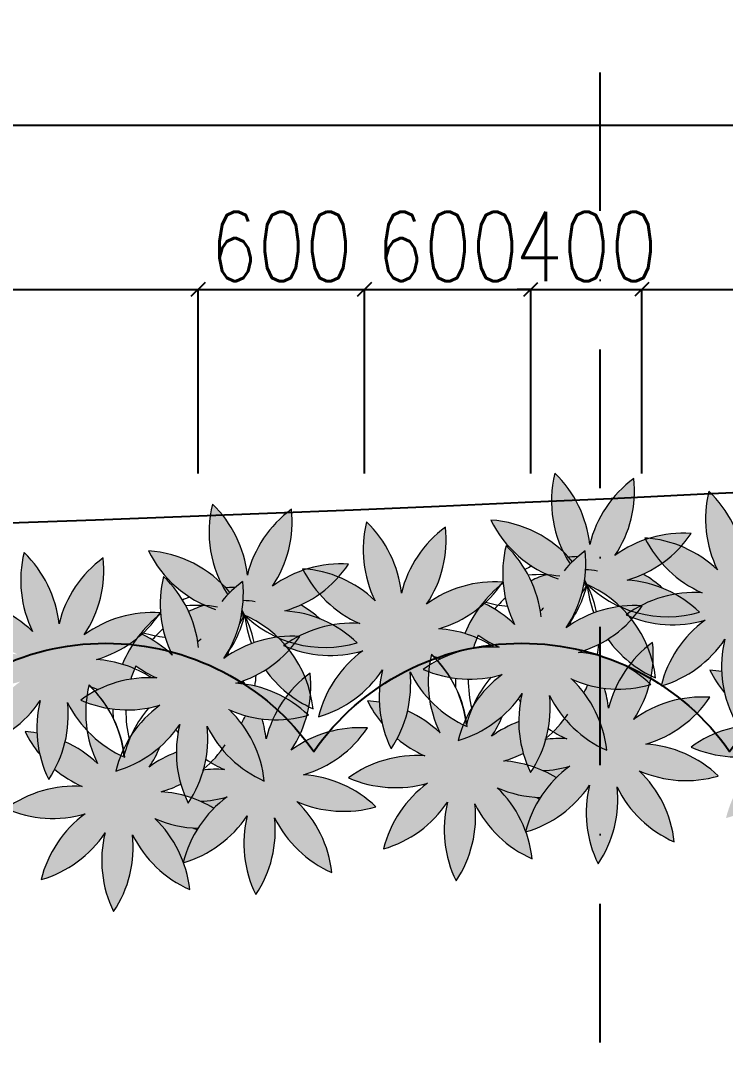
# Model space of a CAD drawing. Extents: x -32840 to 422982, y 280745 to 888746.
# Drawn here: x 216449 to 218992, y 461977 to 465675 of the extents above; entities that cross this region are included whole.
import ezdxf

# ---------------------------------------------------------------- set-up
doc = ezdxf.new("R2010")
doc.units = 0
doc.header["$LTSCALE"] = 1000
doc.header["$PDMODE"] = 3
for name, pattern in [('CONTINOUS', [0]), ('DASHDOT', [1, 0.5, -0.25, 0, -0.25]), ('HIDDEN', [0.375, 0.25, -0.125])]:
    doc.linetypes.add(name, pattern=pattern)
doc.layers.get('Defpoints').update_dxf_attribs({"linetype": 'HIDDEN'})
doc.layers.add('A-Dim grid', color=3, linetype='Continuous', transparency=0.5)
for name, color, linetype in [('a-drive(base)', 22, 'Continuous'), ('A-GRID', 31, 'DASHDOT'), ('A-GRID NO', 40, 'CONTINOUS'), ('A-Rev', 31, 'Continuous'), ('A-WALL', 7, 'CONTINOUS')]:
    doc.layers.add(name, color=color, linetype=linetype)
doc.layers.add('X-SW$0$Xref-Color$0$12.shrubs & ground covers', color=254, linetype='Continuous', lineweight=0)
doc.styles.add('ROMANS', font='romans.shx', dxfattribs={"width": 0.8})
doc.dimstyles.new('A-Dim Grid', dxfattribs={"dimscale": 100, "dimtxt": 2.5, "dimasz": 0.5, "dimexe": 0, "dimexo": 0, "dimgap": 0.3, "dimtad": 1, "dimdec": 0, "dimlfac": -0.01, "dimzin": 3, "dimdsep": 46, "dimtxsty": 'ROMANS', "dimblk": 'OBLIQUE', "dimcen": 5, "dimclrd": 256, "dimclre": 8, "dimclrt": 4, "dimadec": 0, "dimazin": 0, "dimtfac": 1, "dimtdec": 0, "dimtix": 1, "dimtmove": 1, "dimatfit": 3, "dimfxl": 1, "dimfrac": 2, "dimtolj": 1, "dimtzin": 3, "dimlwd": -1, "dimarcsym": 0})

# ---------------------------------------------------------------- blocks, each defined once
blk = doc.blocks.new('A$C4a14b2df')
at = {"true_color": 0x4d9226}
h = blk.add_hatch(color=87, dxfattribs=at)
h.dxf.hatch_style = 1
h.paths.add_polyline_path([(6184.2, 10972.1, 0.054447), (6138.7, 10893.6, -0.097304), (5981.6, 10929.4, -0.000367), (5981.5, 10929.9, -0.177195), (6108.6, 10672.5, -0.176327), (5902.4, 10870.4, -0.162535), (5846.1, 10611.8, 0.01495), (5822.3, 10619.3, -0.158509), (5803.3, 10877, -0.176327), (5572.7, 10708.2, -0.035596), (5591, 10764.7, 0.009428), (5605.2, 10758.1, 0.006475), (5603.9, 10768.9, -0.041812), (5627.1, 10834.6, -0.092047), (5731.7, 10945.7, -0.113986), (5544, 10935.2, 0.046078), (5498.1, 10996.9, -0.138987), (5721, 11044.3, -0.052666), (5644.9, 11088, 0.006963), (5640.4, 11077.7, 0.027999), (5596.5, 11093.8, -0.05988), (5648.9, 11187.2, 0.014038), (5666.7, 11202.5, -0.080164), (5776.2, 11126.8, -0.176327), (5745.4, 11410.9, -0.093915), (5835.7, 11284.2, -0.036305), (5889.8, 11305.8, -0.004243), (5896.9, 11305.4, -0.176327), (5690.7, 11503.2, -0.176327), (5952.1, 11387.9, 0.029646), (5976.6, 11344.8, -0.042962), (6030.6, 11391.9, -0.176327), (5962.4, 11114.4, -0.12616), (6155, 11191.5, 0.002189), (6158.4, 11190, -0.036034), (6198.7, 11145.4, -0.138344), (6006.2, 11025.4, -0.112612)])
h.paths.add_polyline_path([(6138.2, 11375.5, -0.176327), (6412.7, 11455.2, -0.176327), (6182, 11286.4, -0.176327), (6443.5, 11171.1, -0.137211), (6218.5, 11168.8, 0.018694), (6236.8, 11194.1, 0.048129), (6156.6, 11191.7, 0.08601), (6037.8, 11270.8, 0.011626), (6028.8, 11288, 0.062453), (6030.6, 11391.9, 0.019904), (6004.5, 11371.2, 0.019159), (5970.2, 11369.4, 0.015456), (5952.1, 11387.9, -0.176327), (5921.3, 11672, -0.176327), (6047.4, 11415.5, -0.176327), (6206.4, 11653, -0.176327)])
h.paths.add_polyline_path([(5640.4, 11077.7, 0.025006), (5626.8, 11039.9, 0.074143), (5509.3, 11002.6, -0.016866), (5483.1, 11012.8, 0.005672), (5476.3, 11019.5, 0.024262), (5468.6, 10979.7, 0.015952), (5446.6, 10964.6, 0.012501), (5465.9, 10956.7, 0.06155), (5469.4, 10854.3, -0.074407), (5399, 10955.9, -0.176327), (5330.8, 10678.4, -0.176327), (5300, 10962.5, -0.176327), (5069.3, 10793.8, -0.176327), (5228.3, 11031.2, -0.176327), (4943.2, 11050.2, -0.176327), (5217.6, 11129.9, -0.176327), (5011.4, 11327.7, -0.176327), (5272.9, 11212.4, -0.176327), (5242, 11496.5, -0.176327), (5368.2, 11240.1, -0.176327), (5527.2, 11477.5, -0.176327), (5459, 11200, -0.176327), (5733.4, 11279.7, -0.007844), (5726, 11268.9, 0.062812), (5648.9, 11187.2, -0.09961), (5502.8, 11110.9, -0.085331)])
h.paths.add_polyline_path([(5834.2, 10592.8, 0.013408), (5846.1, 10611.8, -0.053419), (5926.7, 10573.8, 0.055149), (5869.2, 10502.2, -0.096485), (5713.4, 10537.5, -0.176327), (5839.5, 10281.1, -0.176327), (5633.3, 10478.9, -0.176327), (5565.1, 10201.4, -0.176327), (5534.3, 10485.5, -0.176327), (5303.6, 10316.7, -0.176327), (5462.6, 10554.2, -0.176327), (5177.5, 10573.2, -0.176327), (5451.9, 10652.9, -0.070394), (5352.5, 10714.7, 0.064099), (5390.2, 10814.5, -0.085123), (5507.1, 10735.3, -0.075089), (5469.4, 10854.3, 0.091085), (5591, 10764.7, 0.035596), (5572.7, 10708.2, 0.110208), (5732.2, 10795.8, -0.04954), (5693.3, 10723, -0.067048), (5791.3, 10776.2, 0.069654), (5807.6, 10661.5, -0.045431), (5737.1, 10633.9, -0.051885), (5822.3, 10619.3, 0.017333)])
h.paths.add_polyline_path([(6511.1, 10579.7, -0.176327), (6225.9, 10598.7, -0.176327), (6352.1, 10342.3, -0.176327), (6145.8, 10540.1, -0.176327), (6077.6, 10262.6, -0.176327), (6046.8, 10546.7, -0.17577), (5817, 10378.2, 0.11525), (5713.4, 10537.5, 0.096485), (5869.2, 10502.2, -0.055149), (5926.7, 10573.8, 0.053419), (5846.1, 10611.8, 0.065713), (5889.2, 10712.3, -0.045122), (5964.5, 10714.1, -0.032901), (5915.8, 10739.5, 0.037514), (5956.6, 10786.9, 0.115333), (6108.6, 10672.5, 0.136029), (6026.1, 10879.9, 0.019091), (6040.8, 10908.2, 0.036512), (6100.6, 10896.5, -0.044186), (6115, 10824.2, -0.043966), (6138.7, 10893.6, 0.074868), (6262.2, 10908.5, -0.082245), (6205.8, 10784.1, -0.176327), (6480.2, 10863.8, -0.176327), (6249.6, 10695.1, -0.176327)])
h.paths.add_polyline_path([(6263.6, 10913.8, -0.003301), (6262.2, 10908.5, -0.074868), (6138.7, 10893.6, -0.054447), (6184.2, 10972.1, -0.05915)])
h.paths.add_polyline_path([(6275.3, 10986.3, -0.027585), (6269.5, 10940.6, -0.052313), (6195.6, 10986.9, -0.051105), (6255.6, 11047.4, -0.038481)])
h.paths.add_polyline_path([(6255.6, 11047.4, 0.051105), (6195.6, 10986.9, -0.072007), (6112.9, 11073.4, 0.067302), (6198.7, 11145.4, -0.068141)])
h.paths.add_polyline_path([(6269.5, 10940.6, -0.016413), (6263.6, 10913.8, 0.05915), (6184.2, 10972.1, -0.011176), (6195.6, 10986.9, 0.052313)])
h.paths.add_polyline_path([(6275.3, 10986.3, 0.038481), (6255.6, 11047.4, -0.013967), (6274, 11061.7, -0.045213)])
h.paths.add_polyline_path([(5543.7, 10935.3, -0.048404), (5465.9, 10956.7, -0.013856), (5468.6, 10979.7, -0.019715), (5497, 10996.3, -0.046075)], flags=17)
h.paths.add_polyline_path([(5465.9, 10956.7, -0.012501), (5446.6, 10964.6, -0.015952), (5468.6, 10979.7, 0.013856)], flags=17)
h.paths.add_polyline_path([(5298.6, 10768.9, -0.058514), (5245.7, 10850.7, -0.025668), (5288.3, 10845.7, 0.046469)], flags=17)
h.paths.add_polyline_path([(5984.6, 11352.9, 0.013105), (5970.2, 11369.4, -0.019159), (6004.5, 11371.2, 0.0162)], flags=17)
h.paths.add_polyline_path([(5984.6, 11352.9, 0.006836), (5976.6, 11344.8, -0.01663), (5962.2, 11368.6, -0.004466), (5970.2, 11369.4, -0.013105)], flags=17)
h.paths.add_polyline_path([(6198.7, 11145.4, 0.036034), (6158.4, 11190, 0.038192), (6218.5, 11168.8, -0.018371)])
h.paths.add_polyline_path([(6218.5, 11168.8, -0.038192), (6158.4, 11190, 0.001468), (6156.6, 11191.7, -0.048129), (6236.8, 11194.1, -0.018694)], flags=17)
h.paths.add_polyline_path([(6310.4, 11257.1, 0.079114), (6182.3, 11286.4, 0.000091), (6182.2, 11286.5, 0.037365), (6240.6, 11308.3, -0.048342)], flags=17)
h = blk.add_hatch(color=87, dxfattribs=at)
h.dxf.hatch_style = 1
h.paths.add_polyline_path([(4949, 10861.2, 0.054447), (4903.5, 10782.8, -0.097304), (4746.5, 10818.5, -0.000367), (4746.3, 10819.1, -0.177195), (4873.4, 10561.7, -0.176327), (4667.2, 10759.5, -0.162535), (4611, 10500.9, 0.01495), (4587.1, 10508.4, -0.158509), (4568.2, 10766.1, -0.176327), (4337.5, 10597.3, -0.035596), (4355.8, 10653.9, 0.009428), (4370.1, 10647.3, 0.006475), (4368.8, 10658, -0.041812), (4392, 10723.8, -0.092047), (4496.6, 10834.8, -0.113986), (4308.8, 10824.4, 0.046078), (4263, 10886, -0.138987), (4485.8, 10933.5, -0.052666), (4409.7, 10977.1, 0.006963), (4405.2, 10966.9, 0.027999), (4361.3, 10982.9, -0.05988), (4413.7, 11076.4, 0.014038), (4431.6, 11091.6, -0.080164), (4541.1, 11015.9, -0.176327), (4510.2, 11300.1, -0.093915), (4600.5, 11173.3, -0.036305), (4654.7, 11194.9, -0.004243), (4661.7, 11194.5, -0.176327), (4455.5, 11392.4, -0.176327), (4717, 11277, 0.029646), (4741.4, 11234, -0.042962), (4795.4, 11281.1, -0.176327), (4727.2, 11003.6, -0.12616), (4919.9, 11080.7, 0.002189), (4923.2, 11079.2, -0.036034), (4963.5, 11034.5, -0.138344), (4771, 10914.5, -0.112612)])
h.paths.add_polyline_path([(4903.1, 11264.6, -0.176327), (5177.5, 11344.3, -0.176327), (4946.9, 11175.6, -0.176327), (5208.3, 11060.2, -0.137211), (4983.3, 11058, 0.018694), (5001.6, 11083.3, 0.048129), (4921.4, 11080.9, 0.08601), (4802.6, 11159.9, 0.011626), (4793.7, 11177.1, 0.062453), (4795.4, 11281.1, 0.019904), (4769.4, 11260.4, 0.019159), (4735, 11258.6, 0.015456), (4717, 11277, -0.176327), (4686.1, 11561.1, -0.176327), (4812.3, 11304.7, -0.176327), (4971.3, 11542.1, -0.176327)])
h.paths.add_polyline_path([(4405.2, 10966.9, 0.025006), (4391.6, 10929.1, 0.074143), (4274.2, 10891.7, -0.016866), (4247.9, 10902, 0.005672), (4241.2, 10908.6, 0.024262), (4233.4, 10868.8, 0.015952), (4211.4, 10853.8, 0.012501), (4230.7, 10845.8, 0.06155), (4234.2, 10743.4, -0.074407), (4163.8, 10845.1, -0.176327), (4095.6, 10567.6, -0.176327), (4064.8, 10851.7, -0.176327), (3834.2, 10682.9, -0.176327), (3993.2, 10920.4, -0.176327), (3708, 10939.4, -0.176327), (3982.5, 11019, -0.176327), (3776.2, 11216.9, -0.176327), (4037.7, 11101.5, -0.176327), (4006.9, 11385.6, -0.176327), (4133, 11129.2, -0.176327), (4292, 11366.7, -0.176327), (4223.8, 11089.1, -0.176327), (4498.3, 11168.8, -0.007844), (4490.8, 11158, 0.062812), (4413.7, 11076.4, -0.09961), (4267.6, 11000.1, -0.085331)])
h.paths.add_polyline_path([(4599, 10482, 0.013408), (4611, 10500.9, -0.053419), (4691.5, 10463, 0.055149), (4634, 10391.3, -0.096485), (4478.2, 10426.7, -0.176327), (4604.4, 10170.2, -0.176327), (4398.1, 10368.1, -0.176327), (4329.9, 10090.5, -0.176327), (4299.1, 10374.6, -0.176327), (4068.5, 10205.9, -0.176327), (4227.5, 10443.3, -0.176327), (3942.3, 10462.3, -0.176327), (4216.8, 10542, -0.070394), (4117.3, 10603.8, 0.064099), (4155, 10703.6, -0.085123), (4272, 10624.5, -0.075089), (4234.2, 10743.4, 0.091085), (4355.8, 10653.9, 0.035596), (4337.5, 10597.3, 0.110208), (4497, 10684.9, -0.04954), (4458.1, 10612.1, -0.067048), (4556.1, 10665.4, 0.069654), (4572.4, 10550.7, -0.045431), (4501.9, 10523, -0.051885), (4587.1, 10508.4, 0.017333)])
h.paths.add_polyline_path([(5275.9, 10468.9, -0.176327), (4990.8, 10487.8, -0.176327), (5116.9, 10231.4, -0.176327), (4910.7, 10429.2, -0.176327), (4842.5, 10151.7, -0.176327), (4811.6, 10435.8, -0.17577), (4581.9, 10267.3, 0.11525), (4478.2, 10426.7, 0.096485), (4634, 10391.3, -0.055149), (4691.5, 10463, 0.053419), (4611, 10500.9, 0.065713), (4654.1, 10601.4, -0.045122), (4729.3, 10603.2, -0.032901), (4680.6, 10628.6, 0.037514), (4721.5, 10676.1, 0.115333), (4873.4, 10561.7, 0.136029), (4791, 10769.1, 0.019091), (4805.7, 10797.4, 0.036512), (4865.5, 10785.6, -0.044186), (4879.8, 10713.3, -0.043966), (4903.5, 10782.8, 0.074868), (5027, 10797.6, -0.082245), (4970.6, 10673.3, -0.176327), (5245.1, 10753, -0.176327), (5014.4, 10584.2, -0.176327)])
h.paths.add_polyline_path([(5028.4, 10802.9, -0.003301), (5027, 10797.6, -0.074868), (4903.5, 10782.8, -0.054447), (4949, 10861.2, -0.05915)])
h.paths.add_polyline_path([(5040.2, 10875.4, -0.027585), (5034.3, 10829.7, -0.052313), (4960.4, 10876, -0.051105), (5020.4, 10936.5, -0.038481)])
h.paths.add_polyline_path([(5020.4, 10936.5, 0.051105), (4960.4, 10876, -0.072007), (4877.7, 10962.6, 0.067302), (4963.5, 11034.5, -0.068141)])
h.paths.add_polyline_path([(5034.3, 10829.7, -0.016413), (5028.4, 10802.9, 0.05915), (4949, 10861.2, -0.011176), (4960.4, 10876, 0.052313)])
h.paths.add_polyline_path([(5040.2, 10875.4, 0.038481), (5020.4, 10936.5, -0.013967), (5038.8, 10950.8, -0.045213)])
h.paths.add_polyline_path([(4308.5, 10824.4, -0.048404), (4230.7, 10845.8, -0.013856), (4233.4, 10868.8, -0.019715), (4261.8, 10885.4, -0.046075)], flags=17)
h.paths.add_polyline_path([(4230.7, 10845.8, -0.012501), (4211.4, 10853.8, -0.015952), (4233.4, 10868.8, 0.013856)], flags=17)
h.paths.add_polyline_path([(4063.4, 10658, -0.058514), (4010.5, 10739.8, -0.025668), (4053.1, 10734.8, 0.046469)], flags=17)
h.paths.add_polyline_path([(4749.4, 11242.1, 0.013105), (4735, 11258.6, -0.019159), (4769.4, 11260.4, 0.0162)], flags=17)
h.paths.add_polyline_path([(4749.4, 11242.1, 0.006836), (4741.4, 11234, -0.01663), (4727.1, 11257.8, -0.004466), (4735, 11258.6, -0.013105)], flags=17)
h.paths.add_polyline_path([(4963.5, 11034.5, 0.036034), (4923.2, 11079.2, 0.038192), (4983.3, 11058, -0.018371)])
h.paths.add_polyline_path([(4983.3, 11058, -0.038192), (4923.2, 11079.2, 0.001468), (4921.4, 11080.9, -0.048129), (5001.6, 11083.3, -0.018694)], flags=17)
h.paths.add_polyline_path([(5075.2, 11146.2, 0.079114), (4947.2, 11175.5, 0.000091), (4947, 11175.6, 0.037365), (5005.4, 11197.4, -0.048342)], flags=17)
h = blk.add_hatch(color=87, dxfattribs=at)
h.dxf.hatch_style = 1
h.paths.add_polyline_path([(3713.9, 10750.4, 0.054447), (3668.4, 10671.9, -0.097304), (3511.3, 10707.6, -0.000367), (3511.1, 10708.2, -0.177195), (3638.3, 10450.8, -0.176327), (3432, 10648.7, -0.162535), (3375.8, 10390.1, 0.01495), (3352, 10397.5, -0.158509), (3333, 10655.2, -0.176327), (3102.4, 10486.5, -0.035596), (3120.6, 10543, 0.009428), (3134.9, 10536.4, 0.006475), (3133.6, 10547.1, -0.041812), (3156.8, 10612.9, -0.092047), (3261.4, 10723.9, -0.113986), (3073.6, 10713.5, 0.046078), (3027.8, 10775.2, -0.138987), (3250.7, 10822.6, -0.052666), (3174.5, 10866.3, 0.006963), (3170.1, 10856, 0.027999), (3126.2, 10872.1, -0.05988), (3178.6, 10965.5, 0.014038), (3196.4, 10980.8, -0.080164), (3305.9, 10905.1, -0.176327), (3275.1, 11189.2, -0.093915), (3365.3, 11062.5, -0.036305), (3419.5, 11084.1, -0.004243), (3426.6, 11083.7, -0.176327), (3220.3, 11281.5, -0.176327), (3481.8, 11166.1, 0.029646), (3506.2, 11123.1, -0.042962), (3560.2, 11170.2, -0.176327), (3492, 10892.7, -0.12616), (3684.7, 10969.8, 0.002189), (3688, 10968.3, -0.036034), (3728.3, 10923.7, -0.138344), (3535.8, 10803.6, -0.112612)])
h.paths.add_polyline_path([(3667.9, 11153.8, -0.176327), (3942.4, 11233.5, -0.176327), (3711.7, 11064.7, -0.176327), (3973.2, 10949.3, -0.137211), (3748.1, 10947.1, 0.018694), (3766.5, 10972.4, 0.048129), (3686.3, 10970, 0.08601), (3567.5, 11049, 0.011626), (3558.5, 11066.3, 0.062453), (3560.2, 11170.2, 0.019904), (3534.2, 11149.5, 0.019159), (3499.9, 11147.7, 0.015456), (3481.8, 11166.1, -0.176327), (3451, 11450.3, -0.176327), (3577.1, 11193.8, -0.176327), (3736.1, 11431.3, -0.176327)])
h.paths.add_polyline_path([(3170.1, 10856, 0.025006), (3156.4, 10818.2, 0.074143), (3039, 10780.9, -0.016866), (3012.8, 10791.1, 0.005672), (3006, 10797.7, 0.024262), (2998.2, 10758, 0.015952), (2976.2, 10742.9, 0.012501), (2995.6, 10735, 0.06155), (2999.1, 10632.6, -0.074407), (2928.7, 10734.2, -0.176327), (2860.5, 10456.7, -0.176327), (2829.6, 10740.8, -0.176327), (2599, 10572.1, -0.176327), (2758, 10809.5, -0.176327), (2472.9, 10828.5, -0.176327), (2747.3, 10908.2, -0.176327), (2541.1, 11106, -0.176327), (2802.5, 10990.7, -0.176327), (2771.7, 11274.8, -0.176327), (2897.9, 11018.3, -0.176327), (3056.9, 11255.8, -0.176327), (2988.7, 10978.3, -0.176327), (3263.1, 11058, -0.007844), (3255.6, 11047.2, 0.062812), (3178.6, 10965.5, -0.09961), (3032.5, 10889.2, -0.085331)])
h.paths.add_polyline_path([(3363.8, 10371.1, 0.013408), (3375.8, 10390.1, -0.053419), (3456.3, 10352.1, 0.055149), (3398.8, 10280.4, -0.096485), (3243.1, 10315.8, -0.176327), (3369.2, 10059.4, -0.176327), (3163, 10257.2, -0.176327), (3094.8, 9979.7, -0.176327), (3063.9, 10263.8, -0.176327), (2833.3, 10095, -0.176327), (2992.3, 10332.5, -0.176327), (2707.2, 10351.5, -0.176327), (2981.6, 10431.2, -0.070394), (2882.2, 10493, 0.064099), (2919.8, 10592.8, -0.085123), (3036.8, 10513.6, -0.075089), (2999.1, 10632.6, 0.091085), (3120.6, 10543, 0.035596), (3102.4, 10486.5, 0.110208), (3261.9, 10574.1, -0.04954), (3222.9, 10501.2, -0.067048), (3320.9, 10554.5, 0.069654), (3337.3, 10439.8, -0.045431), (3266.7, 10412.2, -0.051885), (3352, 10397.5, 0.017333)])
h.paths.add_polyline_path([(4040.7, 10358, -0.176327), (3755.6, 10377, -0.176327), (3881.7, 10120.6, -0.176327), (3675.5, 10318.4, -0.176327), (3607.3, 10040.9, -0.176327), (3576.5, 10325, -0.17577), (3346.7, 10156.5, 0.11525), (3243.1, 10315.8, 0.096485), (3398.8, 10280.4, -0.055149), (3456.3, 10352.1, 0.053419), (3375.8, 10390.1, 0.065713), (3418.9, 10490.6, -0.045122), (3494.1, 10492.3, -0.032901), (3445.5, 10517.8, 0.037514), (3486.3, 10565.2, 0.115333), (3638.3, 10450.8, 0.136029), (3555.8, 10658.2, 0.019091), (3570.5, 10686.5, 0.036512), (3630.3, 10674.8, -0.044186), (3644.7, 10602.5, -0.043966), (3668.4, 10671.9, 0.074868), (3791.9, 10686.8, -0.082245), (3735.5, 10562.4, -0.176327), (4009.9, 10642.1, -0.176327), (3779.3, 10473.4, -0.176327)])
h.paths.add_polyline_path([(3793.3, 10692.1, -0.003301), (3791.9, 10686.8, -0.074868), (3668.4, 10671.9, -0.054447), (3713.9, 10750.4, -0.05915)])
h.paths.add_polyline_path([(3805, 10764.6, -0.027585), (3799.1, 10718.9, -0.052313), (3725.3, 10765.2, -0.051105), (3785.2, 10825.7, -0.038481)])
h.paths.add_polyline_path([(3785.2, 10825.7, 0.051105), (3725.3, 10765.2, -0.072007), (3642.6, 10851.7, 0.067302), (3728.3, 10923.7, -0.068141)])
h.paths.add_polyline_path([(3799.1, 10718.9, -0.016413), (3793.3, 10692.1, 0.05915), (3713.9, 10750.4, -0.011176), (3725.3, 10765.2, 0.052313)])
h.paths.add_polyline_path([(3805, 10764.6, 0.038481), (3785.2, 10825.7, -0.013967), (3803.7, 10840, -0.045213)])
h.paths.add_polyline_path([(3073.4, 10713.5, -0.048404), (2995.6, 10735, -0.013856), (2998.2, 10758, -0.019715), (3026.7, 10774.6, -0.046075)], flags=17)
h.paths.add_polyline_path([(2995.6, 10735, -0.012501), (2976.2, 10742.9, -0.015952), (2998.2, 10758, 0.013856)], flags=17)
h.paths.add_polyline_path([(2828.3, 10547.2, -0.058514), (2775.4, 10629, -0.025668), (2817.9, 10624, 0.046469)], flags=17)
h.paths.add_polyline_path([(3514.3, 11131.2, 0.013105), (3499.9, 11147.7, -0.019159), (3534.2, 11149.5, 0.0162)], flags=17)
h.paths.add_polyline_path([(3514.3, 11131.2, 0.006836), (3506.2, 11123.1, -0.01663), (3491.9, 11146.9, -0.004466), (3499.9, 11147.7, -0.013105)], flags=17)
h.paths.add_polyline_path([(3728.3, 10923.7, 0.036034), (3688, 10968.3, 0.038192), (3748.1, 10947.1, -0.018371)])
h.paths.add_polyline_path([(3748.1, 10947.1, -0.038192), (3688, 10968.3, 0.001468), (3686.3, 10970, -0.048129), (3766.5, 10972.4, -0.018694)], flags=17)
h.paths.add_polyline_path([(3840.1, 11035.4, 0.079114), (3712, 11064.7, 0.000091), (3711.9, 11064.7, 0.037365), (3770.3, 11086.6, -0.048342)], flags=17)
at = {"layer": 'X-SW$0$Xref-Color$0$12.shrubs & ground covers'}
for centre, radius, start, end in [((5091.8, 11461.4), 417.8, 166.1924, 212.9848), ((4396.9, 11259.6), 417.8, 6.1924, 46.1924), ((5218, 11205), 417.8, 126.1924, 166.1924), ((4555.9, 11497.1), 417.8, 326.1924, 6.1924), ((5647.7, 11396.8), 417.8, 166.1924, 206.1924), ((4952.8, 11195), 417.8, 6.1924, 46.1924), ((3856.7, 11350.5), 417.8, 166.1924, 212.9848), ((3161.8, 11148.8), 417.8, 6.1924, 46.1924), ((3982.8, 11094.1), 417.8, 126.1924, 166.1924), ((3320.8, 11386.2), 417.8, 326.1924, 6.1924), ((4427.8, 10975.5), 417.8, 39.6471, 86.1924), ((4830.4, 11576.8), 417.8, 206.1924, 251.4986), ((4412.6, 11285.9), 417.8, 166.1924, 206.1924), ((3717.7, 11084.1), 417.8, 6.1924, 46.1924), ((4538.7, 11029.5), 417.8, 126.1924, 166.1924), ((3876.7, 11321.6), 417.8, 326.1924, 6.1924), ((5149.8, 10927.4), 417.8, 86.1924, 126.1924), ((4830.4, 11576.8), 417.8, 286.1924, 326.1924), ((4983.7, 10910.9), 417.8, 46.1924, 86.1924), ((5386.3, 11512.1), 417.8, 206.1924, 246.1924), ((3192.6, 10864.6), 417.8, 39.6471, 86.1924), ((3595.2, 11465.9), 417.8, 206.1924, 251.4986), ((4916, 11200.3), 417.8, 166.1924, 206.1924), ((4221, 10998.6), 417.8, 6.1924, 46.1924), ((5042.1, 10943.9), 417.8, 126.1924, 140.4795), ((4380, 11236), 417.8, 326.1924, 6.1924), ((3177.4, 11175.1), 417.8, 166.1924, 206.1924), ((2482.5, 10973.3), 417.8, 6.1924, 46.1924), ((3303.6, 10918.6), 417.8, 126.1924, 166.1924), ((2641.5, 11210.7), 417.8, 326.1924, 6.1924), ((4776.1, 10811.7), 448.7, 90.8641, 96.278), ((3914.6, 10816.6), 417.8, 86.1924, 126.1924), ((3595.2, 11465.9), 417.8, 286.1924, 326.1924), ((3748.5, 10800), 417.8, 46.1924, 86.1924), ((4151.1, 11401.3), 417.8, 206.1924, 246.1924), ((4776.1, 10811.7), 448.7, 112.6188, 116.1148), ((4776.1, 10811.7), 402, 80.7608, 86.9948), ((3680.8, 11089.5), 417.8, 166.1924, 206.1924), ((2985.9, 10887.7), 417.8, 6.1924, 46.1924), ((3806.9, 10833.1), 417.8, 126.1924, 140.4795), ((3144.9, 11125.2), 417.8, 326.1924, 6.1924), ((4470.5, 10752), 417.8, 86.1924, 126.1924), ((4634, 10777.7), 417.8, 80.3349, 95.9472), ((4776.1, 10811.7), 402, 107.0448, 115.9029), ((5091.8, 11461.4), 417.8, 224.2464, 286.1924), ((4427.8, 10975.5), 417.8, 11.8096, 28.8567), ((4919.1, 10758.7), 417.8, 46.1924, 86.1924), ((4776.1, 10811.7), 402, 64.8221, 64.843), ((4776.1, 10811.7), 448.7, 48.1985, 59.269), ((3541, 10700.8), 448.7, 90.8641, 96.278), ((4151.1, 11401.3), 417.8, 286.1924, 326.1924), ((4776.1, 10811.7), 448.7, 128.0321, 157.5658), ((4396.9, 11259.6), 417.8, 322.1588, 346.1924), ((5149.8, 10927.4), 417.8, 146.1924, 151.1203), ((4919.1, 10758.7), 417.8, 106.1924, 107.9903), ((4634, 10777.7), 417.8, 6.1924, 67.8257), ((5218, 11205), 417.8, 186.1924, 200.6655), ((2513.3, 10689.2), 417.8, 46.1924, 86.1924), ((3541, 10700.8), 448.7, 112.6188, 116.1148), ((3541, 10700.8), 402, 80.7608, 86.9948), ((4555.9, 11497.1), 417.8, 253.4542, 264.4465), ((4776.1, 10811.7), 402, 131.8658, 139.7829), ((5189.9, 10713), 417.8, 86.1924, 126.1924), ((3235.4, 10641.1), 417.8, 86.1924, 126.1924), ((3398.8, 10666.8), 417.8, 80.3349, 95.9472), ((3541, 10700.8), 402, 107.0448, 115.9029), ((3856.7, 11350.5), 417.8, 224.2464, 286.1924), ((3192.6, 10864.6), 417.8, 11.8096, 28.8567), ((3684, 10647.8), 417.8, 46.1924, 86.1924), ((3541, 10700.8), 402, 64.8221, 64.843), ((3541, 10700.8), 448.7, 48.1985, 59.269), ((4251.9, 10714.4), 417.8, 46.1924, 64.5255), ((4919.1, 10758.7), 417.8, 130.9929, 133.0964), ((4973.9, 10666.4), 417.8, 86.1924, 126.1924), ((4654.5, 11315.7), 417.8, 286.1924, 326.1924), ((2916, 11290.4), 417.8, 286.1924, 326.1924), ((3541, 10700.8), 448.7, 128.0321, 157.5658), ((3161.8, 11148.8), 417.8, 322.1588, 346.1924), ((3914.6, 10816.6), 417.8, 146.1924, 151.1203), ((3684, 10647.8), 417.8, 106.1924, 107.9903), ((3398.8, 10666.8), 417.8, 6.1924, 67.8257), ((3982.8, 11094.1), 417.8, 186.1924, 200.6655), ((5149.8, 10927.4), 417.8, 165.1904, 168.1609), ((5111.8, 11432.4), 417.8, 246.1924, 286.1924), ((5475, 10694.1), 417.8, 126.1924, 166.1924), ((3320.8, 11386.2), 417.8, 253.4542, 264.4465), ((3541, 10700.8), 402, 131.8658, 139.7829), ((3954.7, 10602.2), 417.8, 86.1924, 126.1924), ((4239.9, 10583.2), 417.8, 57.1825, 86.1924), ((3016.7, 10603.6), 417.8, 46.1924, 64.5255), ((3684, 10647.8), 417.8, 130.9929, 133.0964), ((3738.7, 10555.5), 417.8, 86.1924, 126.1924), ((3419.3, 11204.9), 417.8, 286.1924, 326.1924), ((4776.1, 10811.7), 402, 155.6997, 163.0252), ((4654.5, 11315.7), 417.8, 234.1335, 246.1924), ((5218, 11205), 417.8, 215.4665, 246.1924), ((5285.5, 10613.6), 417.8, 126.1924, 166.1924), ((4623.5, 10905.7), 417.8, 326.1924, 6.1924), ((4952.8, 11195), 417.8, 286.1924, 326.1924), ((5705.7, 10862.8), 417.8, 166.1924, 206.1924), ((3914.6, 10816.6), 417.8, 165.1904, 168.1609), ((3876.7, 11321.6), 417.8, 246.1924, 286.1924), ((4239.9, 10583.2), 417.8, 126.1924, 166.1924), ((4458.1, 10516.6), 417.8, 86.1924, 126.1924), ((4743.3, 10497.6), 417.8, 46.1924, 86.1924), ((4464.5, 10668.3), 417.8, 35.4997, 37.498), ((4427.8, 10975.5), 417.8, 350.1741, 355.6122), ((3004.7, 10472.4), 417.8, 57.1825, 86.1924), ((4646.9, 10808.9), 417.8, 166.1924, 206.1924), ((3952, 10607.1), 417.8, 6.1924, 46.1924), ((3954.7, 10602.2), 417.8, 6.1924, 46.1924), ((4412.6, 11285.9), 417.8, 246.1924, 250.6528), ((3541, 10700.8), 402, 155.6997, 163.0252), ((3419.3, 11204.9), 417.8, 234.1335, 246.1924), ((3982.8, 11094.1), 417.8, 215.4665, 246.1924), ((4050.4, 10502.8), 417.8, 126.1924, 166.1924), ((3388.3, 10794.9), 417.8, 326.1924, 6.1924), ((3717.7, 11084.1), 417.8, 286.1924, 326.1924), ((4470.5, 10752), 417.8, 166.1924, 206.1924), ((3748.5, 10800), 417.8, 326.1924, 6.1924), ((4538.7, 11029.5), 417.8, 206.1924, 246.1924), ((4380, 11236), 417.8, 246.1924, 286.1924), ((5620.6, 11035.1), 417.8, 206.1924, 219.5875), ((5217.9, 10433.8), 417.8, 80.311, 86.1924), ((3222.9, 10405.8), 417.8, 86.1924, 126.1924), ((3508.1, 10386.8), 417.8, 46.1924, 86.1924), ((3229.3, 10557.4), 417.8, 35.4997, 37.498), ((3192.6, 10864.6), 417.8, 350.1741, 355.6122), ((4776.1, 10811.7), 448.7, 178.7419, 182.8713), ((4743.3, 10497.6), 417.8, 126.1924, 166.1924), ((4773, 10552.5), 417.8, 139.2237, 166.1924), ((4776.1, 10811.7), 402, 179.0629, 194.4097), ((5159.4, 10870.1), 417.8, 186.7816, 186.9853), ((5149.8, 10927.4), 417.8, 195.0327, 195.1169), ((4458.1, 10516.6), 417.8, 6.1924, 46.1924), ((4916, 11200.3), 417.8, 246.1924, 286.1924), ((3411.7, 10698), 417.8, 166.1924, 206.1924), ((2716.8, 10496.2), 417.8, 6.1924, 46.1924), ((2719.6, 10491.3), 417.8, 6.1924, 46.1924), ((3177.4, 11175.1), 417.8, 246.1924, 250.6528), ((4221, 10998.6), 417.8, 286.1924, 326.1924), ((4973.9, 10666.4), 417.8, 166.1924, 206.1924), ((4427.8, 10975.5), 417.8, 330.39, 334.7648), ((4464.5, 10668.3), 417.8, 6.1924, 16.3124), ((2482.5, 10973.3), 417.8, 286.1924, 326.1924), ((3235.4, 10641.1), 417.8, 166.1924, 206.1924), ((2513.3, 10689.2), 417.8, 326.1924, 6.1924), ((3303.6, 10918.6), 417.8, 206.1924, 246.1924), ((3144.9, 11125.2), 417.8, 246.1924, 286.1924), ((4385.4, 10924.2), 417.8, 206.1924, 219.5875), ((3982.8, 10323), 417.8, 80.311, 86.1924), ((4897.9, 10985.4), 417.8, 214.7674, 216.4995), ((4251.9, 10714.4), 417.8, 326.1924, 6.1924), ((5042.1, 10943.9), 417.8, 206.1924, 246.1924), ((5217.3, 10336.1), 417.8, 86.1924, 126.1924), ((4897.9, 10985.4), 417.8, 286.1924, 326.1924), ((3541, 10700.8), 448.7, 178.7419, 182.8713), ((3508.1, 10386.8), 417.8, 126.1924, 166.1924), ((3537.8, 10441.6), 417.8, 139.2237, 166.1924), ((3541, 10700.8), 402, 179.0629, 194.4097), ((3924.2, 10759.2), 417.8, 186.7816, 186.9853), ((3914.6, 10816.6), 417.8, 195.0327, 195.1169), ((3222.9, 10405.8), 417.8, 6.1924, 46.1924), ((3680.8, 11089.5), 417.8, 246.1924, 286.1924), ((3982.8, 10323), 417.8, 46.1924, 65.6542), ((4385.4, 10924.2), 417.8, 310.2081, 326.1924), ((2985.9, 10887.7), 417.8, 286.1924, 326.1924), ((3738.7, 10555.5), 417.8, 166.1924, 206.1924), ((3192.6, 10864.6), 417.8, 330.39, 334.7648), ((3229.3, 10557.4), 417.8, 6.1924, 16.3124), ((4111, 10844.6), 417.8, 326.1924, 337.537), ((4704.8, 10274.9), 417.8, 110.8491, 126.1924), ((5424.2, 10236), 417.8, 86.1924, 126.1924), ((3150.2, 10813.4), 417.8, 206.1924, 219.5875), ((2747.6, 10212.1), 417.8, 80.311, 86.1924), ((3662.8, 10874.6), 417.8, 214.7674, 216.4995), ((3016.7, 10603.6), 417.8, 326.1924, 6.1924), ((3806.9, 10833.1), 417.8, 206.1924, 246.1924), ((3982.2, 10225.3), 417.8, 86.1924, 126.1924), ((3662.8, 10874.6), 417.8, 286.1924, 326.1924), ((4897.9, 10985.4), 417.8, 235.7746, 246.1924), ((2747.6, 10212.1), 417.8, 46.1924, 65.6542), ((3150.2, 10813.4), 417.8, 310.2081, 326.1924), ((4385.4, 10924.2), 417.8, 230.0858, 246.1924), ((4701.6, 10186.3), 417.8, 86.1924, 97.0895), ((4986.7, 10167.4), 417.8, 46.1924, 86.1924), ((2875.8, 10733.7), 417.8, 326.1924, 337.537), ((3469.6, 10164.1), 417.8, 110.8491, 126.1924), ((4189, 10125.2), 417.8, 86.1924, 126.1924), ((4385.4, 10924.2), 417.8, 286.1924, 296.5972), ((5346.1, 10955.4), 417.8, 246.1924, 286.1924), ((3662.8, 10874.6), 417.8, 235.7746, 246.1924), ((4474.2, 10106.2), 417.8, 58.6548, 86.1924), ((4986.7, 10167.4), 417.8, 126.1924, 166.1924), ((4623.5, 10905.7), 417.8, 272.6504, 286.1924), ((3150.2, 10813.4), 417.8, 230.0858, 246.1924), ((3466.4, 10075.5), 417.8, 86.1924, 97.0895), ((3751.5, 10056.5), 417.8, 46.1924, 86.1924), ((5159.4, 10870.1), 417.8, 246.1924, 286.1924), ((4701.6, 10186.3), 417.8, 6.1924, 46.1924), ((2953.9, 10014.3), 417.8, 86.1924, 126.1924), ((3150.2, 10813.4), 417.8, 286.1924, 296.5972), ((4111, 10844.6), 417.8, 246.1924, 286.1924), ((4474.2, 10106.2), 417.8, 126.1924, 166.1924), ((4464.5, 10668.3), 417.8, 286.1924, 326.1924), ((5217.3, 10336.1), 417.8, 166.1924, 206.1924), ((3239, 9995.3), 417.8, 58.6548, 86.1924), ((3751.5, 10056.5), 417.8, 126.1924, 166.1924), ((3388.3, 10794.9), 417.8, 272.6504, 286.1924), ((4189, 10125.2), 417.8, 6.1924, 46.1924), ((4646.9, 10808.9), 417.8, 246.1924, 268.2369), ((4495.3, 10384.2), 417.8, 326.1924, 6.1924), ((5285.5, 10613.6), 417.8, 206.1924, 246.1924), ((3924.2, 10759.2), 417.8, 246.1924, 286.1924), ((3466.4, 10075.5), 417.8, 6.1924, 46.1924), ((3952, 10607.1), 417.8, 286.1924, 326.1924), ((4704.8, 10274.9), 417.8, 166.1924, 206.1924), ((3982.8, 10323), 417.8, 326.1924, 6.1924), ((4773, 10552.5), 417.8, 206.1924, 246.1924), ((4776.1, 10811.7), 448.7, 249.2031, 251.1703), ((2875.8, 10733.7), 417.8, 246.1924, 286.1924), ((3239, 9995.3), 417.8, 126.1924, 166.1924), ((3229.3, 10557.4), 417.8, 286.1924, 326.1924), ((3982.2, 10225.3), 417.8, 166.1924, 206.1924), ((2953.9, 10014.3), 417.8, 6.1924, 46.1924), ((3411.7, 10698), 417.8, 246.1924, 268.2369), ((3260.2, 10273.3), 417.8, 326.1924, 6.1924), ((4050.4, 10502.8), 417.8, 206.1924, 246.1924), ((2716.8, 10496.2), 417.8, 286.1924, 326.1924), ((3469.6, 10164.1), 417.8, 166.1924, 206.1924), ((2747.6, 10212.1), 417.8, 326.1924, 6.1924), ((3537.8, 10441.6), 417.8, 206.1924, 246.1924), ((3541, 10700.8), 448.7, 249.2031, 251.1703)]:
    blk.add_arc(centre, radius, start, end, dxfattribs=at)
blk = doc.blocks.new('_Oblique')
at = {"color": 0, "linetype": 'ByBlock', "lineweight": -2}
blk.add_line((-0.5, -0.5), (0.5, 0.5), dxfattribs=at)
at = {"color": 0, "linetype": 'ByBlock'}
blk.add_line((-0.5, -0.5), (0.5, 0.5), dxfattribs=at)
blk = doc.blocks.new('*D2643')
at = {"layer": 'A-Dim grid', "color": 8, "lineweight": -2, "transparency": 16777216}
for p, q in [((213790.6, 464040.8), (213790.6, 464705.3)), ((217090.6, 464040.8), (217090.6, 464705.3))]:
    blk.add_line(p, q, dxfattribs=at)
at = {"layer": 'A-Dim grid', "transparency": 16777216}
blk.add_line((213790.6, 464705.3), (217090.6, 464705.3), dxfattribs=at)
at = {"layer": 'Defpoints', "color": 0, "transparency": 16777216}
for p in [(217090.6, 464705.3), (213790.6, 464040.8), (217090.6, 464040.8)]:
    blk.add_point(p, dxfattribs=at)
at = {"layer": 'A-Dim grid', "transparency": 16777216, "xscale": 50, "yscale": 50, "zscale": 50, "rotation": 180}
blk.add_blockref('_Oblique', (213790.6, 464705.3), dxfattribs=at)
at = {"layer": 'A-Dim grid', "transparency": 16777216, "xscale": 50, "yscale": 50, "zscale": 50}
blk.add_blockref('_Oblique', (217090.6, 464705.3), dxfattribs=at)
at = {"layer": 'A-Dim grid', "color": 4, "transparency": 16777216, "insert": (215440.6, 464860.3), "char_height": 250, "attachment_point": 5, "style": 'ROMANS'}
blk.add_mtext('\\A1;3300', dxfattribs=at)
blk = doc.blocks.new('*D2644')
at = {"layer": 'A-Dim grid', "color": 8, "lineweight": -2, "transparency": 16777216}
for p, q in [((217090.6, 464040.8), (217090.6, 464705.3)), ((217690.6, 464040.8), (217690.6, 464705.3))]:
    blk.add_line(p, q, dxfattribs=at)
at = {"layer": 'A-Dim grid', "transparency": 16777216}
blk.add_line((217090.6, 464705.3), (217690.6, 464705.3), dxfattribs=at)
at = {"layer": 'Defpoints', "color": 0, "transparency": 16777216}
for p in [(217690.6, 464705.3), (217090.6, 464040.8), (217690.6, 464040.8)]:
    blk.add_point(p, dxfattribs=at)
at = {"layer": 'A-Dim grid', "transparency": 16777216, "xscale": 50, "yscale": 50, "zscale": 50, "rotation": 180}
blk.add_blockref('_Oblique', (217090.6, 464705.3), dxfattribs=at)
at = {"layer": 'A-Dim grid', "transparency": 16777216, "xscale": 50, "yscale": 50, "zscale": 50}
blk.add_blockref('_Oblique', (217690.6, 464705.3), dxfattribs=at)
at = {"layer": 'A-Dim grid', "color": 4, "transparency": 16777216, "insert": (217390.6, 464860.3), "char_height": 250, "attachment_point": 5, "style": 'ROMANS'}
blk.add_mtext('\\A1;600', dxfattribs=at)
blk = doc.blocks.new('*D2645')
at = {"layer": 'A-Dim grid', "color": 8, "lineweight": -2, "transparency": 16777216}
for p, q in [((217690.6, 464040.8), (217690.6, 464705.3)), ((218290.6, 464040.8), (218290.6, 464705.3))]:
    blk.add_line(p, q, dxfattribs=at)
at = {"layer": 'A-Dim grid', "transparency": 16777216}
blk.add_line((217690.6, 464705.3), (218290.6, 464705.3), dxfattribs=at)
at = {"layer": 'Defpoints', "color": 0, "transparency": 16777216}
for p in [(218290.6, 464705.3), (217690.6, 464040.8), (218290.6, 464040.8)]:
    blk.add_point(p, dxfattribs=at)
at = {"layer": 'A-Dim grid', "transparency": 16777216, "xscale": 50, "yscale": 50, "zscale": 50, "rotation": 180}
blk.add_blockref('_Oblique', (217690.6, 464705.3), dxfattribs=at)
at = {"layer": 'A-Dim grid', "transparency": 16777216, "xscale": 50, "yscale": 50, "zscale": 50}
blk.add_blockref('_Oblique', (218290.6, 464705.3), dxfattribs=at)
at = {"layer": 'A-Dim grid', "color": 4, "transparency": 16777216, "insert": (217990.6, 464860.3), "char_height": 250, "attachment_point": 5, "style": 'ROMANS'}
blk.add_mtext('\\A1;600', dxfattribs=at)
blk = doc.blocks.new('*D2646')
at = {"layer": 'A-Dim grid', "transparency": 16777216}
for p, q in [((218290.6, 464705.3), (218240.6, 464705.3)), ((218290.6, 464705.3), (218690.6, 464705.3)), ((218690.6, 464705.3), (218740.6, 464705.3))]:
    blk.add_line(p, q, dxfattribs=at)
at = {"layer": 'A-Dim grid', "color": 8, "lineweight": -2, "transparency": 16777216}
for p, q in [((218290.6, 464040.8), (218290.6, 464705.3)), ((218690.6, 464040.8), (218690.6, 464705.3))]:
    blk.add_line(p, q, dxfattribs=at)
at = {"layer": 'Defpoints', "color": 0, "transparency": 16777216}
for p in [(218690.6, 464705.3), (218290.6, 464040.8), (218690.6, 464040.8)]:
    blk.add_point(p, dxfattribs=at)
at = {"layer": 'A-Dim grid', "transparency": 16777216, "xscale": 50, "yscale": 50, "zscale": 50}
blk.add_blockref('_Oblique', (218290.6, 464705.3), dxfattribs=at)
at = {"layer": 'A-Dim grid', "transparency": 16777216, "xscale": 50, "yscale": 50, "zscale": 50, "rotation": 180}
blk.add_blockref('_Oblique', (218690.6, 464705.3), dxfattribs=at)
at = {"layer": 'A-Dim grid', "color": 4, "transparency": 16777216, "insert": (218490.6, 464860.3), "char_height": 250, "attachment_point": 5, "style": 'ROMANS'}
blk.add_mtext('\\A1;400', dxfattribs=at)
blk = doc.blocks.new('*D2647')
at = {"layer": 'A-Dim grid', "color": 8, "lineweight": -2, "transparency": 16777216}
for p, q in [((218690.6, 464040.8), (218690.6, 464705.3)), ((221590.6, 464040.8), (221590.6, 464705.3))]:
    blk.add_line(p, q, dxfattribs=at)
at = {"layer": 'A-Dim grid', "transparency": 16777216}
blk.add_line((218690.6, 464705.3), (221590.6, 464705.3), dxfattribs=at)
at = {"layer": 'Defpoints', "color": 0, "transparency": 16777216}
for p in [(221590.6, 464705.3), (218690.6, 464040.8), (221590.6, 464040.8)]:
    blk.add_point(p, dxfattribs=at)
at = {"layer": 'A-Dim grid', "transparency": 16777216, "xscale": 50, "yscale": 50, "zscale": 50, "rotation": 180}
blk.add_blockref('_Oblique', (218690.6, 464705.3), dxfattribs=at)
at = {"layer": 'A-Dim grid', "transparency": 16777216, "xscale": 50, "yscale": 50, "zscale": 50}
blk.add_blockref('_Oblique', (221590.6, 464705.3), dxfattribs=at)
at = {"layer": 'A-Dim grid', "color": 4, "transparency": 16777216, "insert": (220140.6, 464860.3), "char_height": 250, "attachment_point": 5, "style": 'ROMANS'}
blk.add_mtext('\\A1;2900', dxfattribs=at)
blk = doc.blocks.new('*D2653')
at = {"layer": 'A-Dim grid', "color": 8, "lineweight": -2, "transparency": 16777216}
for p, q in [((213790.6, 464633.4), (213790.6, 465297.9)), ((248890.8, 464633.4), (248890.8, 465297.9))]:
    blk.add_line(p, q, dxfattribs=at)
at = {"layer": 'A-Dim grid', "transparency": 16777216}
blk.add_line((213790.6, 465297.9), (248890.8, 465297.9), dxfattribs=at)
at = {"layer": 'Defpoints', "color": 0, "transparency": 16777216}
for p in [(248890.8, 465297.9), (213790.6, 464633.4), (248890.8, 464633.4)]:
    blk.add_point(p, dxfattribs=at)
at = {"layer": 'A-Dim grid', "transparency": 16777216, "xscale": 50, "yscale": 50, "zscale": 50, "rotation": 180}
blk.add_blockref('_Oblique', (213790.6, 465297.9), dxfattribs=at)
at = {"layer": 'A-Dim grid', "transparency": 16777216, "xscale": 50, "yscale": 50, "zscale": 50}
blk.add_blockref('_Oblique', (248890.8, 465297.9), dxfattribs=at)
at = {"layer": 'A-Dim grid', "color": 4, "transparency": 16777216, "insert": (231340.7, 465452.9), "char_height": 250, "attachment_point": 5, "style": 'ROMANS'}
blk.add_mtext('\\A1;35100', dxfattribs=at)
blk = doc.blocks.new('GR')
at = {"layer": 'A-GRID'}
blk.add_line((221117.9, 436985.3), (221117.9, 465812.4), dxfattribs=at)

msp = doc.modelspace()

# ---------------------------------------------------------------- linework, layer by layer
at = {"layer": 'a-drive(base)'}
msp.add_arc((210488.7, 636972), 173210, 269.288231, 282.429198, dxfattribs=at)
msp.add_arc((210488.7, 636972), 173210, 269.288231, 282.429198, dxfattribs=at)
at = {"layer": 'A-Rev'}
msp.add_lwpolyline([(226995, 455408, -0.520567), (225495, 455408, -0.520567), (223995, 455408, -0.520567), (222495, 455408, -0.520567), (220995, 455408, -0.520567), (219495, 455408, -0.520567), (217995, 455408, -0.520567), (216495, 455408, -0.520567), (214995, 455408, -0.520567), (214507.2, 456420.2, -0.520567), (214507.2, 457920.2, -0.520567), (214507.2, 459420.2, -0.520567), (214507.2, 460920.2, -0.520567), (214507.2, 463038, -0.520567), (216007.2, 463038, -0.520567), (217507.2, 463038, -0.520567), (219007.2, 463038, -0.520567), (220507.2, 463038, -0.520567), (222007.2, 463038, -0.520567), (223507.2, 463038, -0.520567), (225007.2, 463038, -0.520567), (226507.2, 463038, -0.520567)], format="xyb", dxfattribs=at)

# ---------------------------------------------------------------- block references
at = {"layer": 'A-GRID NO'}
msp.add_blockref('GR', (-2577.2, 0), dxfattribs=at)
at = {"layer": 'A-WALL'}
msp.add_blockref('A$C4a14b2df', (213690.6, 452480.4), dxfattribs=at)

# ---------------------------------------------------------------- dimensions: what is measured, and where the dimension line sits
at = {"layer": 'A-Dim grid'}
for base, p1, p2, picture, middle in [((248890.8, 465297.9), (213790.6, 464633.4), (248890.8, 464633.4), '*D2653', (231340.7, 465452.9)), ((217090.6, 464705.3), (213790.6, 464040.8), (217090.6, 464040.8), '*D2643', (215440.6, 464860.3)), ((217690.6, 464705.3), (217090.6, 464040.8), (217690.6, 464040.8), '*D2644', (217390.6, 464860.3)), ((218290.6, 464705.3), (217690.6, 464040.8), (218290.6, 464040.8), '*D2645', (217990.6, 464860.3)), ((218690.6, 464705.3), (218290.6, 464040.8), (218690.6, 464040.8), '*D2646', (218490.6, 464860.3)), ((221590.6, 464705.3), (218690.6, 464040.8), (221590.6, 464040.8), '*D2647', (220140.6, 464860.3))]:
    dim = msp.add_linear_dim(base=base, p1=p1, p2=p2, dimstyle='A-Dim Grid', dxfattribs=at)
    dim.commit()
    dim.dimension.update_dxf_attribs({"geometry": picture, "text_midpoint": middle})

doc.saveas('drawing.dxf')
